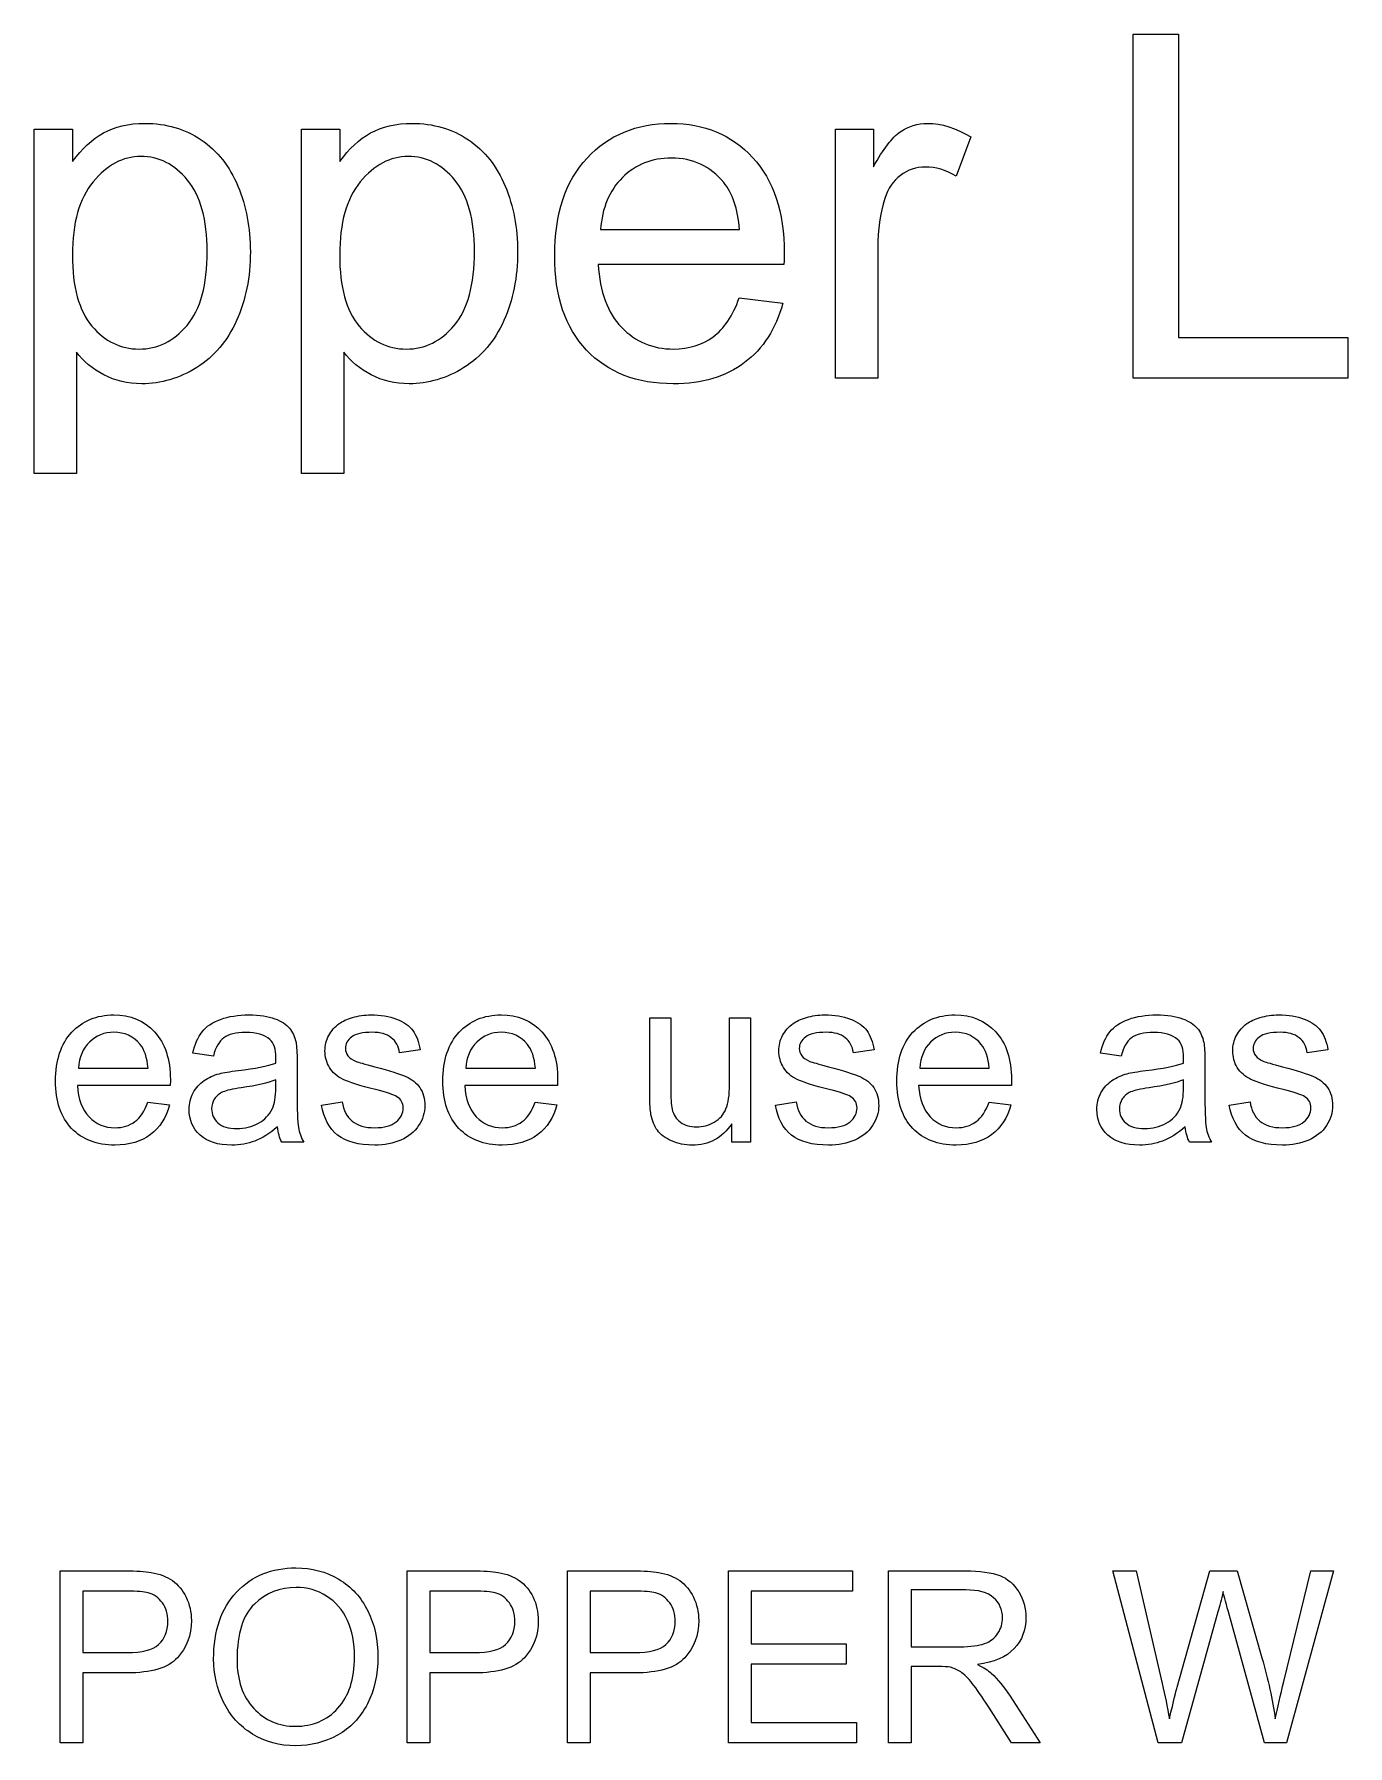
# Model space of a CAD drawing. Extents: x 33 to 401, y 28 to 278.
# Drawn here: x 211.48 to 234.64, y 248.21 to 278.37 of the extents above; entities that cross this region are included whole.
import ezdxf

# ---------------------------------------------------------------- set-up
doc = ezdxf.new("R2010")
doc.units = 0
doc.layers.add('Layer_1', color=7, linetype='CONTINUOUS')

msp = doc.modelspace()

# ---------------------------------------------------------------- linework, layer by layer
at = {"layer": 'Layer_1', "color": 7}
for p, q in [((230.8566, 272.309631), (230.8566, 278.370243)), ((230.8566, 278.370243), (231.65862, 278.370243)), ((231.65862, 278.370243), (231.65862, 273.024833)), ((211.48001, 270.627047), (211.48001, 276.700061)), ((211.48001, 276.700061), (212.158, 276.700061)), ((212.158, 276.700061), (212.158, 276.129553)), ((216.1929, 270.627047), (216.1929, 276.700061)), ((216.1929, 276.700061), (216.87089, 276.700061)), ((216.87089, 276.700061), (216.87089, 276.129553)), ((225.61041, 272.309631), (225.61041, 276.700061)), ((225.61041, 276.700061), (226.28013, 276.700061)), ((226.28013, 276.700061), (226.28013, 276.034468)), ((227.99579, 276.559501), (227.73948, 275.869104)), ((221.46803, 274.926526), (223.91956, 274.926526)), ((221.46803, 274.926526), (221.46803, 274.926526)), ((212.15387, 274.480041), (212.15387, 274.480041)), ((216.86676, 274.480041), (216.86676, 274.480041)), ((226.35455, 274.608199), (226.35455, 272.309631)), ((224.70104, 274.314681), (221.42682, 274.314681)), ((223.91142, 273.723502), (223.91129, 273.723498)), ((223.91129, 273.723498), (224.68024, 273.628418)), ((231.65862, 273.024833), (234.64345, 273.024833)), ((234.64345, 273.024833), (234.64345, 272.309631)), ((212.22415, 272.764384), (212.22415, 270.627047)), ((216.93704, 272.764384), (216.93704, 270.627047)), ((226.35455, 272.309631), (225.61041, 272.309631)), ((234.64345, 272.309631), (230.8566, 272.309631)), ((212.22415, 270.627047), (211.48001, 270.627047)), ((216.93704, 270.627047), (216.1929, 270.627047)), ((222.33312, 259.677883), (222.33312, 261.038007)), ((222.33312, 261.038007), (222.70519, 261.038007)), ((222.70519, 261.038007), (222.70519, 259.82051)), ((223.74074, 259.861855), (223.74074, 261.03801)), ((223.74074, 261.03801), (224.11281, 261.03801)), ((224.11281, 261.03801), (224.11281, 258.842795)), ((214.63939, 260.362076), (214.27559, 260.411686)), ((218.28576, 260.471648), (217.92195, 260.422038)), ((226.2894, 260.471648), (225.9256, 260.422038)), ((230.64678, 260.362076), (230.28298, 260.411686)), ((234.29304, 260.471648), (233.92924, 260.422038)), ((212.26238, 260.151244), (213.48815, 260.151244)), ((212.26238, 260.151244), (212.26238, 260.151244)), ((216.11526, 260.25873), (216.11526, 259.762637)), ((219.09194, 260.151244), (220.31771, 260.151244)), ((219.09194, 260.151244), (219.09194, 260.151244)), ((227.09558, 260.151244), (228.32135, 260.151244)), ((227.09558, 260.151244), (227.09558, 260.151244)), ((232.12266, 260.25873), (232.12266, 259.762637)), ((213.87889, 259.84532), (212.24178, 259.84532)), ((215.73912, 259.808117), (215.73918, 259.944538)), ((220.70845, 259.84532), (219.07134, 259.84532)), ((228.71209, 259.84532), (227.07498, 259.84532)), ((231.74639, 259.808117), (231.74647, 259.944538)), ((213.48408, 259.549731), (213.48401, 259.54973)), ((213.48401, 259.54973), (213.86849, 259.50219)), ((216.54532, 259.498053), (216.91326, 259.555933)), ((216.54533, 259.498054), (216.54532, 259.498053)), ((220.31364, 259.549731), (220.31357, 259.54973)), ((220.31357, 259.54973), (220.69804, 259.50219)), ((224.54897, 259.498053), (224.91691, 259.555933)), ((224.54897, 259.498054), (224.54897, 259.498053)), ((228.31728, 259.549731), (228.31721, 259.54973)), ((228.31721, 259.54973), (228.70168, 259.50219)), ((232.55261, 259.498053), (232.92055, 259.555933)), ((232.55261, 259.498054), (232.55261, 259.498053)), ((215.77005, 259.113581), (215.77018, 259.113581)), ((223.78003, 258.842796), (223.78003, 259.165257)), ((231.77746, 259.113581), (231.77747, 259.113581)), ((216.23306, 258.842796), (215.84445, 258.842796)), ((224.11281, 258.842795), (223.78003, 258.842796)), ((232.24046, 258.842796), (231.85186, 258.842796)), ((211.93785, 248.259464), (211.93785, 251.289769)), ((211.93785, 251.289769), (213.08094, 251.289769)), ((218.05635, 248.259464), (218.05635, 251.289769)), ((218.05635, 251.289769), (219.19943, 251.289769)), ((220.88408, 248.259464), (220.88408, 251.289769)), ((220.88408, 251.289769), (222.02717, 251.289769)), ((223.72008, 248.259464), (223.72008, 251.289769)), ((223.72008, 251.289769), (225.91116, 251.289769)), ((225.91116, 251.289769), (225.91116, 250.932168)), ((226.54575, 248.259464), (226.54575, 251.289769)), ((226.54575, 251.289769), (227.88934, 251.289769)), ((231.30205, 248.259464), (230.49797, 251.289769)), ((230.49797, 251.289769), (230.90931, 251.289769)), ((230.90931, 251.289769), (231.37026, 249.303327)), ((231.63485, 249.243383), (232.21156, 251.289769)), ((232.21156, 251.289769), (232.69525, 251.289769)), ((232.69525, 251.289769), (233.12933, 249.756013)), ((233.51587, 249.342602), (233.99129, 251.289769)), ((234.39437, 251.289769), (233.56341, 248.259464)), ((233.99129, 251.289769), (234.39437, 251.289769)), ((227.90585, 250.954905), (226.94674, 250.954905)), ((226.94674, 250.954905), (226.94676, 249.952383)), ((212.33891, 250.932167), (212.33886, 249.849031)), ((213.11406, 250.932167), (212.33891, 250.932167)), ((218.45741, 250.932167), (218.45736, 249.849031)), ((219.23255, 250.932167), (218.45741, 250.932167)), ((222.06019, 250.932167), (221.28504, 250.932167)), ((221.28504, 250.932167), (221.28509, 249.849031)), ((225.91116, 250.932168), (224.12109, 250.932168)), ((224.12109, 250.932168), (224.12109, 250.00406)), ((232.35415, 250.568366), (231.7113, 248.259464)), ((233.17687, 248.259464), (232.53815, 250.568366)), ((212.33886, 249.849031), (213.12228, 249.849031)), ((218.45736, 249.849031), (219.24077, 249.849031)), ((221.28509, 249.849031), (222.06851, 249.849031)), ((224.12109, 250.00406), (225.79747, 250.00406)), ((225.79747, 250.00406), (225.79747, 249.648526)), ((226.94676, 249.952383), (227.80872, 249.952383)), ((213.11606, 249.491428), (212.33884, 249.491428)), ((212.33884, 249.491428), (212.33884, 248.259462)), ((214.64363, 249.735342), (214.64363, 249.735342)), ((215.05705, 249.729142), (215.05705, 249.729142)), ((219.23456, 249.491428), (218.45735, 249.491428)), ((218.45735, 249.491428), (218.45735, 248.259462)), ((222.06229, 249.491428), (221.28507, 249.491428)), ((221.28507, 249.491428), (221.28507, 248.259462)), ((225.79747, 249.648526), (224.12109, 249.648526)), ((224.12109, 249.648526), (224.12109, 248.617064)), ((227.41184, 249.605125), (226.94676, 249.605125)), ((226.94676, 249.605125), (226.94676, 248.259471)), ((228.71202, 248.259466), (228.31101, 248.889918)), ((228.68929, 249.084221), (229.21639, 248.259466)), ((224.12109, 248.617064), (225.98144, 248.617064)), ((225.98144, 248.617064), (225.98144, 248.259464)), ((212.33884, 248.259462), (211.93785, 248.259464)), ((218.45735, 248.259462), (218.05635, 248.259464)), ((221.28507, 248.259462), (220.88408, 248.259464)), ((225.98144, 248.259464), (223.72008, 248.259464)), ((226.94676, 248.259471), (226.54575, 248.259464)), ((229.21639, 248.259466), (228.71202, 248.259466)), ((231.7113, 248.259464), (231.30205, 248.259464)), ((233.56341, 248.259464), (233.17687, 248.259464))]:
    msp.add_line(p, q, dxfattribs=at)
for points in [[(212.158, 276.129553), (212.317853, 276.352795), (212.498377, 276.519538), (212.69957, 276.629781)], [(212.69957, 276.629781), (212.900763, 276.74278), (213.144677, 276.79928), (213.43131, 276.79928)], [(213.43131, 276.79928), (213.806137, 276.79928), (214.136867, 276.702817), (214.4235, 276.509892)], [(216.87089, 276.129553), (217.030743, 276.352795), (217.211267, 276.519538), (217.41246, 276.629781)], [(217.41246, 276.629781), (217.613653, 276.74278), (217.857567, 276.79928), (218.1442, 276.79928)], [(218.1442, 276.79928), (218.519027, 276.79928), (218.849757, 276.702817), (219.13639, 276.509892)], [(221.22825, 276.187435), (221.60859, 276.595334), (222.10193, 276.799284), (222.70827, 276.799284)], [(222.70827, 276.799284), (223.29531, 276.799284), (223.774867, 276.599468), (224.14694, 276.199837)], [(226.28013, 276.034468), (226.45101, 276.345905), (226.608107, 276.551232), (226.75142, 276.650451)], [(226.75142, 276.650451), (226.897493, 276.74967), (227.057347, 276.79928), (227.23098, 276.79928)], [(227.23098, 276.79928), (227.48178, 276.79928), (227.736717, 276.719354), (227.99579, 276.559501)], [(214.4235, 276.509892), (214.710127, 276.316967), (214.926477, 276.044115), (215.07255, 275.691337)], [(219.13639, 276.509892), (219.423023, 276.316967), (219.639373, 276.044115), (219.78544, 275.691337)], [(213.36103, 276.216369), (213.044083, 276.216369), (212.762963, 276.067541), (212.51767, 275.769885)], [(214.18372, 275.798824), (213.954967, 276.077187), (213.680737, 276.216369), (213.36103, 276.216369)], [(218.07392, 276.216369), (217.756973, 276.216369), (217.475853, 276.067541), (217.23056, 275.769885)], [(218.89661, 275.798824), (218.667857, 276.077187), (218.393627, 276.216369), (218.07392, 276.216369)], [(220.65775, 274.467643), (220.65775, 275.206272), (220.847917, 275.779536), (221.22825, 276.187435)], [(222.71653, 276.187431), (222.374777, 276.187431), (222.086767, 276.073054), (221.8525, 275.844299)], [(223.63844, 275.757483), (223.40142, 276.044115), (223.094117, 276.187431), (222.71653, 276.187431)], [(224.14694, 276.199837), (224.519007, 275.800206), (224.70504, 275.237966), (224.70504, 274.513118)], [(227.19377, 276.030334), (227.031163, 276.030334), (226.885093, 275.980725), (226.75556, 275.881506)], [(227.73948, 275.869104), (227.557573, 275.976591), (227.37567, 276.030334), (227.19377, 276.030334)], [(212.51767, 275.769885), (212.275137, 275.474985), (212.15387, 275.045037), (212.15387, 274.480041)], [(214.53098, 274.542053), (214.53098, 275.101536), (214.415227, 275.52046), (214.18372, 275.798824)], [(215.07255, 275.691337), (215.218623, 275.341315), (215.29166, 274.956842), (215.29166, 274.537919)], [(217.23056, 275.769885), (216.988027, 275.474985), (216.86676, 275.045037), (216.86676, 274.480041)], [(219.24387, 274.542053), (219.24387, 275.101536), (219.128117, 275.52046), (218.89661, 275.798824)], [(219.78544, 275.691337), (219.931513, 275.341315), (220.00455, 274.956842), (220.00455, 274.537919)], [(221.8525, 275.844299), (221.620993, 275.615545), (221.492837, 275.309621), (221.46803, 274.926526)], [(223.91956, 274.926526), (223.886493, 275.29584), (223.792787, 275.572826), (223.63844, 275.757483)], [(226.75556, 275.881506), (226.62602, 275.785043), (226.53369, 275.649996), (226.47857, 275.476363)], [(226.47857, 275.476363), (226.39589, 275.21178), (226.35455, 274.922392), (226.35455, 274.608199)], [(212.15387, 274.480041), (212.15387, 273.915046), (212.268247, 273.4975), (212.497, 273.227405)], [(214.17545, 273.239807), (214.41247, 273.520927), (214.53098, 273.955009), (214.53098, 274.542053)], [(215.29166, 274.537919), (215.29166, 274.088678), (215.210357, 273.683535), (215.04775, 273.322489)], [(216.86676, 274.480041), (216.86676, 273.915046), (216.981137, 273.4975), (217.20989, 273.227405)], [(218.88834, 273.239807), (219.12536, 273.520927), (219.24387, 273.955009), (219.24387, 274.542053)], [(220.00455, 274.537919), (220.00455, 274.088678), (219.923247, 273.683535), (219.76064, 273.322489)], [(224.70504, 274.513118), (224.70504, 274.469018), (224.703707, 274.402872), (224.70104, 274.314681)], [(221.21998, 272.801595), (220.84516, 273.19847), (220.65775, 273.753819), (220.65775, 274.467643)], [(221.42682, 274.314681), (221.454353, 273.832368), (221.59078, 273.463053), (221.8361, 273.206738)], [(223.45254, 273.037239), (223.64546, 273.180555), (223.79842, 273.409309), (223.91142, 273.723502)], [(224.68024, 273.628418), (224.558973, 273.179177), (224.334353, 272.830534), (224.00638, 272.582487)], [(215.04775, 273.322489), (214.887897, 272.964199), (214.65363, 272.688591), (214.34495, 272.495666)], [(219.76064, 273.322489), (219.600787, 272.964199), (219.36652, 272.688591), (219.05784, 272.495666)], [(212.497, 273.227405), (212.725753, 272.95731), (213.00274, 272.822262), (213.32796, 272.822262)], [(213.32796, 272.822262), (213.658687, 272.822262), (213.941183, 272.961444), (214.17545, 273.239807)], [(217.20989, 273.227405), (217.438643, 272.95731), (217.71563, 272.822262), (218.04085, 272.822262)], [(218.04085, 272.822262), (218.371577, 272.822262), (218.654073, 272.961444), (218.88834, 273.239807)], [(221.8361, 273.206738), (222.081387, 272.950423), (222.38731, 272.822266), (222.75387, 272.822266)], [(222.75387, 272.822266), (223.026723, 272.822266), (223.259613, 272.893924), (223.45254, 273.037239)], [(212.70784, 272.367509), (212.51216, 272.47224), (212.35093, 272.604531), (212.22415, 272.764384)], [(217.42073, 272.367509), (217.22505, 272.47224), (217.06382, 272.604531), (216.93704, 272.764384)], [(222.74961, 272.210417), (222.107443, 272.210417), (221.597567, 272.407476), (221.21998, 272.801595)], [(213.37757, 272.210413), (213.129523, 272.210413), (212.90628, 272.262778), (212.70784, 272.367509)], [(214.34495, 272.495666), (214.039023, 272.305497), (213.716563, 272.210413), (213.37757, 272.210413)], [(218.09046, 272.210413), (217.842413, 272.210413), (217.61917, 272.262778), (217.42073, 272.367509)], [(219.05784, 272.495666), (218.751913, 272.305497), (218.429453, 272.210413), (218.09046, 272.210413)], [(224.00638, 272.582487), (223.678407, 272.33444), (223.259483, 272.210417), (222.74961, 272.210417)], [(212.14249, 260.781698), (212.332663, 260.985647), (212.579333, 261.087622), (212.8825, 261.087622)], [(212.8825, 261.087622), (213.17602, 261.087622), (213.4158, 260.987714), (213.60184, 260.787899)], [(214.43888, 260.78789), (214.514673, 260.884353), (214.62423, 260.958078), (214.76755, 261.009065)], [(214.76755, 261.009065), (214.910863, 261.061432), (215.076917, 261.087615), (215.26571, 261.087615)], [(215.26571, 261.087615), (215.453123, 261.087615), (215.605397, 261.065568), (215.72253, 261.021475)], [(215.72253, 261.021475), (215.839663, 260.977375), (215.92579, 260.921564), (215.98091, 260.854043)], [(216.67345, 260.725887), (216.718917, 260.809948), (216.78024, 260.879539), (216.85742, 260.93466)], [(216.85742, 260.93466), (216.915287, 260.97738), (216.993833, 261.013209), (217.09306, 261.042147)], [(217.09306, 261.042147), (217.19366, 261.072467), (217.30115, 261.087627), (217.41553, 261.087627)], [(217.41553, 261.087627), (217.587783, 261.087627), (217.738677, 261.062824), (217.86821, 261.013217)], [(217.86821, 261.013217), (217.999123, 260.96361), (218.095587, 260.896087), (218.1576, 260.810646)], [(218.97205, 260.781698), (219.162223, 260.985647), (219.408893, 261.087622), (219.71206, 261.087622)], [(219.71206, 261.087622), (220.00558, 261.087622), (220.245357, 260.987714), (220.43139, 260.787899)], [(224.6771, 260.725887), (224.722567, 260.809948), (224.78389, 260.879539), (224.86107, 260.93466)], [(224.86107, 260.93466), (224.918937, 260.97738), (224.997483, 261.013209), (225.09671, 261.042147)], [(225.09671, 261.042147), (225.19731, 261.072467), (225.304797, 261.087627), (225.41917, 261.087627)], [(225.41917, 261.087627), (225.591423, 261.087627), (225.74232, 261.062824), (225.87186, 261.013217)], [(225.87186, 261.013217), (226.002773, 260.96361), (226.099237, 260.896087), (226.16125, 260.810646)], [(226.97569, 260.781698), (227.165863, 260.985647), (227.412533, 261.087622), (227.7157, 261.087622)], [(227.7157, 261.087622), (228.00922, 261.087622), (228.248997, 260.987714), (228.43503, 260.787899)], [(230.44628, 260.78789), (230.522073, 260.884353), (230.631627, 260.958078), (230.77494, 261.009065)], [(230.77494, 261.009065), (230.918253, 261.061432), (231.084307, 261.087615), (231.2731, 261.087615)], [(231.2731, 261.087615), (231.460513, 261.087615), (231.612787, 261.065568), (231.72992, 261.021475)], [(231.72992, 261.021475), (231.847053, 260.977375), (231.93318, 260.921564), (231.9883, 260.854043)], [(232.68074, 260.725887), (232.726207, 260.809948), (232.78753, 260.879539), (232.86471, 260.93466)], [(232.86471, 260.93466), (232.922577, 260.97738), (233.001123, 261.013209), (233.10035, 261.042147)], [(233.10035, 261.042147), (233.20095, 261.072467), (233.308437, 261.087627), (233.42281, 261.087627)], [(233.42281, 261.087627), (233.595063, 261.087627), (233.74596, 261.062824), (233.8755, 261.013217)], [(233.8755, 261.013217), (234.006413, 260.96361), (234.102877, 260.896087), (234.16489, 260.810646)], [(211.85724, 259.921802), (211.85724, 260.291117), (211.952323, 260.577749), (212.14249, 260.781698)], [(212.45462, 260.61013), (212.338867, 260.495753), (212.274787, 260.342791), (212.26238, 260.151244)], [(212.88663, 260.781696), (212.715757, 260.781696), (212.571753, 260.724507), (212.45462, 260.61013)], [(213.34759, 260.566722), (213.229077, 260.710038), (213.075423, 260.781696), (212.88663, 260.781696)], [(213.60184, 260.787899), (213.787873, 260.588084), (213.88089, 260.306964), (213.88089, 259.94454)], [(214.27559, 260.411686), (214.308657, 260.567404), (214.363087, 260.692805), (214.43888, 260.78789)], [(214.82336, 260.686604), (214.740673, 260.625971), (214.67935, 260.517795), (214.63939, 260.362076)], [(215.21196, 260.779624), (215.036953, 260.779624), (214.90742, 260.748617), (214.82336, 260.686604)], [(215.63571, 260.653533), (215.540623, 260.737594), (215.399373, 260.779624), (215.21196, 260.779624)], [(215.74113, 260.33314), (215.74113, 260.484724), (215.70599, 260.591522), (215.63571, 260.653533)], [(215.98091, 260.854043), (216.036043, 260.787896), (216.074627, 260.703836), (216.09666, 260.601862)], [(216.60735, 260.455103), (216.60735, 260.552944), (216.629383, 260.643205), (216.67345, 260.725887)], [(217.07653, 260.696951), (217.00349, 260.640451), (216.96697, 260.574305), (216.96697, 260.498513)], [(217.4424, 260.781701), (217.27152, 260.781701), (217.149563, 260.753451), (217.07653, 260.696951)], [(217.77726, 260.686621), (217.698713, 260.750008), (217.587093, 260.781701), (217.4424, 260.781701)], [(217.92195, 260.422038), (217.905417, 260.535037), (217.857187, 260.623232), (217.77726, 260.686621)], [(218.1576, 260.810646), (218.2196, 260.726585), (218.26232, 260.613586), (218.28576, 260.471648)], [(218.6868, 259.921802), (218.6868, 260.291117), (218.781883, 260.577749), (218.97205, 260.781698)], [(219.28418, 260.61013), (219.16842, 260.495753), (219.10434, 260.342791), (219.09194, 260.151244)], [(219.71619, 260.781696), (219.545317, 260.781696), (219.401313, 260.724507), (219.28418, 260.61013)], [(220.17715, 260.566722), (220.058637, 260.710038), (219.904983, 260.781696), (219.71619, 260.781696)], [(220.43139, 260.787899), (220.61743, 260.588084), (220.71045, 260.306964), (220.71045, 259.94454)], [(224.611, 260.455103), (224.611, 260.552944), (224.633033, 260.643205), (224.6771, 260.725887)], [(225.08018, 260.696951), (225.00714, 260.640451), (224.97062, 260.574305), (224.97062, 260.498513)], [(225.44604, 260.781701), (225.275167, 260.781701), (225.153213, 260.753451), (225.08018, 260.696951)], [(225.78091, 260.686621), (225.702363, 260.750008), (225.59074, 260.781701), (225.44604, 260.781701)], [(225.9256, 260.422038), (225.909067, 260.535037), (225.860837, 260.623232), (225.78091, 260.686621)], [(226.16125, 260.810646), (226.22325, 260.726585), (226.265967, 260.613586), (226.2894, 260.471648)], [(226.69044, 259.921802), (226.69044, 260.291117), (226.785523, 260.577749), (226.97569, 260.781698)], [(227.28782, 260.61013), (227.17206, 260.495753), (227.10798, 260.342791), (227.09558, 260.151244)], [(227.71983, 260.781696), (227.548957, 260.781696), (227.404953, 260.724507), (227.28782, 260.61013)], [(228.18079, 260.566722), (228.062277, 260.710038), (227.908623, 260.781696), (227.71983, 260.781696)], [(228.43503, 260.787899), (228.62107, 260.588084), (228.71409, 260.306964), (228.71409, 259.94454)], [(230.28298, 260.411686), (230.316047, 260.567404), (230.37048, 260.692805), (230.44628, 260.78789)], [(230.83075, 260.686604), (230.74807, 260.625971), (230.686747, 260.517795), (230.64678, 260.362076)], [(231.21936, 260.779624), (231.044347, 260.779624), (230.91481, 260.748617), (230.83075, 260.686604)], [(231.6431, 260.653533), (231.54802, 260.737594), (231.406773, 260.779624), (231.21936, 260.779624)], [(231.74852, 260.33314), (231.74852, 260.484724), (231.71338, 260.591522), (231.6431, 260.653533)], [(231.9883, 260.854043), (232.043433, 260.787896), (232.08202, 260.703836), (232.10406, 260.601862)], [(232.61464, 260.455103), (232.61464, 260.552944), (232.636673, 260.643205), (232.68074, 260.725887)], [(233.08381, 260.696951), (233.010777, 260.640451), (232.97426, 260.574305), (232.97426, 260.498513)], [(233.44968, 260.781701), (233.278807, 260.781701), (233.15685, 260.753451), (233.08381, 260.696951)], [(233.78455, 260.686621), (233.705997, 260.750008), (233.594373, 260.781701), (233.44968, 260.781701)], [(233.92924, 260.422038), (233.912707, 260.535037), (233.864477, 260.623232), (233.78455, 260.686621)], [(234.16489, 260.810646), (234.22689, 260.726585), (234.269607, 260.613586), (234.29304, 260.471648)], [(213.48815, 260.151244), (213.471617, 260.335901), (213.424763, 260.474393), (213.34759, 260.566722)], [(215.73913, 260.23599), (215.740463, 260.286977), (215.74113, 260.31936), (215.74113, 260.33314)], [(216.09666, 260.601862), (216.10906, 260.538475), (216.11526, 260.424098), (216.11526, 260.25873)], [(216.68795, 260.159514), (216.634217, 260.249086), (216.60735, 260.347616), (216.60735, 260.455103)], [(216.96697, 260.498513), (216.96697, 260.45028), (216.982137, 260.406872), (217.01247, 260.368289)], [(217.01247, 260.368289), (217.042803, 260.328329), (217.090347, 260.295256), (217.1551, 260.269069)], [(220.31771, 260.151244), (220.301177, 260.335901), (220.254323, 260.474393), (220.17715, 260.566722)], [(224.6916, 260.159514), (224.637867, 260.249086), (224.611, 260.347616), (224.611, 260.455103)], [(224.97062, 260.498513), (224.97062, 260.45028), (224.985787, 260.406872), (225.01612, 260.368289)], [(225.01612, 260.368289), (225.046453, 260.328329), (225.093993, 260.295256), (225.15874, 260.269069)], [(228.32135, 260.151244), (228.304817, 260.335901), (228.257963, 260.474393), (228.18079, 260.566722)], [(231.74652, 260.23599), (231.747853, 260.286977), (231.74852, 260.31936), (231.74852, 260.33314)], [(232.10406, 260.601862), (232.11646, 260.538475), (232.12266, 260.424098), (232.12266, 260.25873)], [(232.69524, 260.159514), (232.641507, 260.249086), (232.61464, 260.347616), (232.61464, 260.455103)], [(232.97426, 260.498513), (232.97426, 260.45028), (232.989427, 260.406872), (233.01976, 260.368289)], [(233.01976, 260.368289), (233.050093, 260.328329), (233.097633, 260.295256), (233.16238, 260.269069)], [(214.47616, 259.930065), (214.556087, 259.983812), (214.64566, 260.024464), (214.74488, 260.052022)], [(214.74488, 260.052022), (214.817913, 260.071315), (214.928157, 260.089919), (215.07561, 260.107832)], [(215.07561, 260.107832), (215.376023, 260.143659), (215.597197, 260.186378), (215.73913, 260.23599)], [(216.92773, 259.950741), (216.822997, 260.001728), (216.74307, 260.071319), (216.68795, 260.159514)], [(217.1551, 260.269069), (217.1923, 260.255289), (217.301853, 260.223592), (217.48376, 260.173979)], [(217.48376, 260.173979), (217.746967, 260.103699), (217.930247, 260.045821), (218.0336, 260.000346)], [(224.93138, 259.950741), (224.826647, 260.001728), (224.74672, 260.071319), (224.6916, 260.159514)], [(225.15874, 260.269069), (225.19594, 260.255289), (225.305497, 260.223592), (225.48741, 260.173979)], [(225.48741, 260.173979), (225.75061, 260.103699), (225.933887, 260.045821), (226.03724, 260.000346)], [(230.48354, 259.930065), (230.563467, 259.983812), (230.65304, 260.024464), (230.75226, 260.052022)], [(230.75226, 260.052022), (230.8253, 260.071315), (230.935543, 260.089919), (231.08299, 260.107832)], [(231.08299, 260.107832), (231.383403, 260.143659), (231.60458, 260.186378), (231.74652, 260.23599)], [(232.93502, 259.950741), (232.830287, 260.001728), (232.75036, 260.071319), (232.69524, 260.159514)], [(233.16238, 260.269069), (233.19958, 260.255289), (233.309133, 260.223592), (233.49104, 260.173979)], [(233.49104, 260.173979), (233.754247, 260.103699), (233.937527, 260.045821), (234.04088, 260.000346)], [(212.13836, 259.088778), (211.950947, 259.287215), (211.85724, 259.56489), (211.85724, 259.921802)], [(212.24178, 259.84532), (212.25558, 259.604163), (212.323793, 259.419506), (212.44642, 259.291349)], [(213.88089, 259.94454), (213.88089, 259.922493), (213.880223, 259.88942), (213.87889, 259.84532)], [(214.21162, 259.421569), (214.21162, 259.529056), (214.23572, 259.626897), (214.28392, 259.715091)], [(214.28392, 259.715091), (214.33352, 259.804664), (214.3976, 259.876322), (214.47616, 259.930065)], [(214.80694, 259.729568), (214.74354, 259.702008), (214.69462, 259.661356), (214.66018, 259.607611)], [(215.13147, 259.803978), (214.978503, 259.781931), (214.870327, 259.757128), (214.80694, 259.729568)], [(215.73918, 259.944538), (215.604133, 259.889418), (215.401563, 259.842565), (215.13147, 259.803978)], [(215.67922, 259.436047), (215.719153, 259.520107), (215.73912, 259.64413), (215.73912, 259.808117)], [(216.11526, 259.762637), (216.11526, 259.416749), (216.122827, 259.197641), (216.13796, 259.105313)], [(217.49617, 259.772974), (217.223317, 259.841876), (217.033837, 259.901132), (216.92773, 259.950741)], [(217.87651, 259.646884), (217.82551, 259.679957), (217.69873, 259.721987), (217.49617, 259.772974)], [(218.0336, 260.000346), (218.138327, 259.956246), (218.22032, 259.891478), (218.27958, 259.806043)], [(218.27958, 259.806043), (218.338847, 259.720604), (218.36848, 259.614495), (218.36848, 259.487716)], [(218.96792, 259.088778), (218.780507, 259.287215), (218.6868, 259.56489), (218.6868, 259.921802)], [(219.07134, 259.84532), (219.08514, 259.604163), (219.153353, 259.419506), (219.27598, 259.291349)], [(220.71045, 259.94454), (220.71045, 259.922493), (220.709783, 259.88942), (220.70845, 259.84532)], [(222.70519, 259.82051), (222.70519, 259.626207), (222.712757, 259.495293), (222.72789, 259.42777)], [(223.67874, 259.431907), (223.720073, 259.531126), (223.74074, 259.674442), (223.74074, 259.861855)], [(225.49982, 259.772974), (225.226967, 259.841876), (225.037487, 259.901132), (224.93138, 259.950741)], [(225.88016, 259.646884), (225.82916, 259.679957), (225.70238, 259.721987), (225.49982, 259.772974)], [(226.03724, 260.000346), (226.141973, 259.956246), (226.223967, 259.891478), (226.28322, 259.806043)], [(226.28322, 259.806043), (226.342487, 259.720604), (226.37212, 259.614495), (226.37212, 259.487716)], [(226.97156, 259.088778), (226.784147, 259.287215), (226.69044, 259.56489), (226.69044, 259.921802)], [(227.07498, 259.84532), (227.08878, 259.604163), (227.156993, 259.419506), (227.27962, 259.291349)], [(228.71409, 259.94454), (228.71409, 259.922493), (228.713423, 259.88942), (228.71209, 259.84532)], [(230.21891, 259.421569), (230.21891, 259.529056), (230.243043, 259.626897), (230.29131, 259.715091)], [(230.29131, 259.715091), (230.34091, 259.804664), (230.404987, 259.876322), (230.48354, 259.930065)], [(230.81422, 259.729568), (230.75082, 259.702008), (230.7019, 259.661356), (230.66746, 259.607611)], [(231.13875, 259.803978), (230.98579, 259.781931), (230.877613, 259.757128), (230.81422, 259.729568)], [(231.74647, 259.944538), (231.611417, 259.889418), (231.408843, 259.842565), (231.13875, 259.803978)], [(231.68649, 259.436047), (231.726423, 259.520107), (231.74639, 259.64413), (231.74639, 259.808117)], [(232.12266, 259.762637), (232.12266, 259.416749), (232.130227, 259.197641), (232.14536, 259.105313)], [(233.50346, 259.772974), (233.230607, 259.841876), (233.041127, 259.901132), (232.93502, 259.950741)], [(233.8838, 259.646884), (233.8328, 259.679957), (233.70602, 259.721987), (233.50346, 259.772974)], [(234.04088, 260.000346), (234.145613, 259.956246), (234.227607, 259.891478), (234.28686, 259.806043)], [(234.28686, 259.806043), (234.346127, 259.720604), (234.37576, 259.614495), (234.37576, 259.487716)], [(213.25464, 259.206599), (213.3511, 259.278257), (213.42758, 259.392634), (213.48408, 259.549731)], [(213.86849, 259.50219), (213.807823, 259.277569), (213.695513, 259.103247), (213.53156, 258.979224)], [(214.40592, 258.968884), (214.276387, 259.087395), (214.21162, 259.23829), (214.21162, 259.421569)], [(214.66018, 259.607611), (214.625713, 259.555244), (214.60848, 259.496678), (214.60848, 259.431912)], [(214.60848, 259.431912), (214.60848, 259.332693), (214.645687, 259.250011), (214.7201, 259.183865)], [(215.43324, 259.177665), (215.54486, 259.241052), (215.626853, 259.327179), (215.67922, 259.436047)], [(216.83059, 258.970955), (216.681763, 259.089466), (216.586677, 259.265166), (216.54533, 259.498054)], [(216.91326, 259.555933), (216.933927, 259.408483), (216.991117, 259.295484), (217.08483, 259.216936)], [(217.86204, 259.202466), (217.94472, 259.272746), (217.98606, 259.354739), (217.98606, 259.448446)], [(217.98606, 259.448446), (217.98606, 259.532507), (217.949543, 259.598653), (217.87651, 259.646884)], [(218.36848, 259.487716), (218.36848, 259.363693), (218.331963, 259.246559), (218.25893, 259.136316)], [(220.0842, 259.206599), (220.18066, 259.278257), (220.25714, 259.392634), (220.31364, 259.549731)], [(220.69804, 259.50219), (220.63744, 259.277569), (220.52513, 259.103247), (220.36111, 258.979224)], [(222.35582, 259.330618), (222.340687, 259.403654), (222.33312, 259.519409), (222.33312, 259.677883)], [(222.72789, 259.42777), (222.75129, 259.329929), (222.8009, 259.252758), (222.87672, 259.196259)], [(223.47203, 259.198329), (223.569877, 259.256209), (223.63878, 259.334068), (223.67874, 259.431907)], [(224.83423, 258.970955), (224.685397, 259.089466), (224.59031, 259.265166), (224.54897, 259.498054)], [(224.91691, 259.555933), (224.937577, 259.408483), (224.994763, 259.295484), (225.08847, 259.216936)], [(225.86569, 259.202466), (225.94837, 259.272746), (225.98971, 259.354739), (225.98971, 259.448446)], [(225.98971, 259.448446), (225.98971, 259.532507), (225.953193, 259.598653), (225.88016, 259.646884)], [(226.37212, 259.487716), (226.37212, 259.363693), (226.3356, 259.246559), (226.26256, 259.136316)], [(228.08784, 259.206599), (228.1843, 259.278257), (228.26078, 259.392634), (228.31728, 259.549731)], [(228.70168, 259.50219), (228.641013, 259.277569), (228.528703, 259.103247), (228.36475, 258.979224)], [(230.41321, 258.968884), (230.283677, 259.087395), (230.21891, 259.23829), (230.21891, 259.421569)], [(230.66746, 259.607611), (230.632993, 259.555244), (230.61576, 259.496678), (230.61576, 259.431912)], [(230.61576, 259.431912), (230.61576, 259.332693), (230.652967, 259.250011), (230.72738, 259.183865)], [(231.44051, 259.177665), (231.55213, 259.241052), (231.634123, 259.327179), (231.68649, 259.436047)], [(232.83786, 258.970955), (232.689033, 259.089466), (232.59395, 259.265166), (232.55261, 259.498054)], [(232.92055, 259.555933), (232.941217, 259.408483), (232.998403, 259.295484), (233.09211, 259.216936)], [(233.86933, 259.202466), (233.95201, 259.272746), (233.99335, 259.354739), (233.99335, 259.448446)], [(233.99335, 259.448446), (233.99335, 259.532507), (233.956833, 259.598653), (233.8838, 259.646884)], [(234.37576, 259.487716), (234.37576, 259.363693), (234.33924, 259.246559), (234.2662, 259.136316)], [(212.44642, 259.291349), (212.569067, 259.163191), (212.72203, 259.099112), (212.90531, 259.099112)], [(212.90531, 259.099112), (213.041737, 259.099112), (213.15818, 259.134941), (213.25464, 259.206599)], [(214.7201, 259.183865), (214.795893, 259.117718), (214.906137, 259.084645), (215.05083, 259.084645)], [(215.05083, 259.084645), (215.19415, 259.084645), (215.32162, 259.115652), (215.43324, 259.177665)], [(215.77018, 259.113581), (215.632373, 258.996448), (215.499393, 258.913765), (215.37124, 258.865534)], [(215.84445, 258.842796), (215.80585, 258.919967), (215.78105, 259.010228), (215.77005, 259.113581)], [(216.13796, 259.105313), (216.154493, 259.014362), (216.186193, 258.926857), (216.23306, 258.842796)], [(217.08483, 259.216936), (217.17991, 259.138387), (217.3122, 259.099113), (217.4817, 259.099113)], [(217.4817, 259.099113), (217.65258, 259.099113), (217.77936, 259.133564), (217.86204, 259.202466)], [(218.25893, 259.136316), (218.18727, 259.027451), (218.083227, 258.942702), (217.9468, 258.882068)], [(219.27598, 259.291349), (219.398627, 259.163191), (219.55159, 259.099112), (219.73487, 259.099112)], [(219.73487, 259.099112), (219.87129, 259.099112), (219.987733, 259.134941), (220.0842, 259.206599)], [(222.46951, 259.053632), (222.415777, 259.129424), (222.37788, 259.221753), (222.35582, 259.330618)], [(222.87672, 259.196259), (222.952513, 259.141139), (223.04622, 259.113579), (223.15784, 259.113579)], [(223.78003, 259.165257), (223.60915, 258.91721), (223.37695, 258.793187), (223.08343, 258.793187)], [(223.15784, 259.113579), (223.26946, 259.113579), (223.37419, 259.141829), (223.47203, 259.198329)], [(225.08847, 259.216936), (225.183557, 259.138387), (225.31585, 259.099113), (225.48535, 259.099113)], [(225.48535, 259.099113), (225.656223, 259.099113), (225.783003, 259.133564), (225.86569, 259.202466)], [(226.26256, 259.136316), (226.1909, 259.027451), (226.08686, 258.942702), (225.95044, 258.882068)], [(227.27962, 259.291349), (227.402267, 259.163191), (227.55523, 259.099112), (227.73851, 259.099112)], [(227.73851, 259.099112), (227.87493, 259.099112), (227.991373, 259.134941), (228.08784, 259.206599)], [(230.72738, 259.183865), (230.803167, 259.117718), (230.91341, 259.084645), (231.05811, 259.084645)], [(231.05811, 259.084645), (231.201423, 259.084645), (231.32889, 259.115652), (231.44051, 259.177665)], [(231.77747, 259.113581), (231.63967, 258.996448), (231.50669, 258.913765), (231.37853, 258.865534)], [(231.85186, 258.842796), (231.81326, 258.919967), (231.78846, 259.010228), (231.77746, 259.113581)], [(232.14536, 259.105313), (232.161893, 259.014362), (232.193593, 258.926857), (232.24046, 258.842796)], [(233.09211, 259.216936), (233.187197, 259.138387), (233.31949, 259.099113), (233.48899, 259.099113)], [(233.48899, 259.099113), (233.659863, 259.099113), (233.786643, 259.133564), (233.86933, 259.202466)], [(234.2662, 259.136316), (234.19454, 259.027451), (234.0905, 258.942702), (233.95408, 258.882068)], [(212.90317, 258.793189), (212.58209, 258.793189), (212.327153, 258.891719), (212.13836, 259.088778)], [(213.53156, 258.979224), (213.367573, 258.855201), (213.15811, 258.793189), (212.90317, 258.793189)], [(214.96196, 258.793184), (214.7208, 258.793184), (214.535453, 258.851751), (214.40592, 258.968884)], [(215.37124, 258.865534), (215.24446, 258.817301), (215.108033, 258.793184), (214.96196, 258.793184)], [(217.48378, 258.793188), (217.198527, 258.793188), (216.980797, 258.852444), (216.83059, 258.970955)], [(217.9468, 258.882068), (217.810373, 258.822815), (217.656033, 258.793188), (217.48378, 258.793188)], [(219.73273, 258.793189), (219.411643, 258.793189), (219.156707, 258.891719), (218.96792, 259.088778)], [(220.36111, 258.979224), (220.197123, 258.855201), (219.987663, 258.793189), (219.73273, 258.793189)], [(222.71963, 258.867597), (222.608003, 258.917204), (222.52463, 258.979215), (222.46951, 259.053632)], [(223.08343, 258.793187), (222.95389, 258.793187), (222.832623, 258.81799), (222.71963, 258.867597)], [(225.48742, 258.793188), (225.20216, 258.793188), (224.98443, 258.852444), (224.83423, 258.970955)], [(225.95044, 258.882068), (225.814013, 258.822815), (225.659673, 258.793188), (225.48742, 258.793188)], [(227.73637, 258.793189), (227.415283, 258.793189), (227.160347, 258.891719), (226.97156, 259.088778)], [(228.36475, 258.979224), (228.200763, 258.855201), (227.991303, 258.793189), (227.73637, 258.793189)], [(230.96925, 258.793184), (230.728097, 258.793184), (230.54275, 258.851751), (230.41321, 258.968884)], [(231.37853, 258.865534), (231.25175, 258.817301), (231.115323, 258.793184), (230.96925, 258.793184)], [(233.49105, 258.793188), (233.205797, 258.793188), (232.988067, 258.852444), (232.83786, 258.970955)], [(233.95408, 258.882068), (233.817653, 258.822815), (233.66331, 258.793188), (233.49105, 258.793188)], [(213.08094, 251.289769), (213.282133, 251.289769), (213.435783, 251.280122), (213.54189, 251.260829)], [(213.54189, 251.260829), (213.690717, 251.236022), (213.81543, 251.18848), (213.91603, 251.118202)], [(215.04878, 250.915632), (215.318873, 251.200886), (215.667517, 251.343513), (216.09471, 251.343513)], [(216.09471, 251.343513), (216.37445, 251.343513), (216.62663, 251.276678), (216.85125, 251.143008)], [(219.19943, 251.289769), (219.400623, 251.289769), (219.554273, 251.280122), (219.66038, 251.260829)], [(219.66038, 251.260829), (219.809213, 251.236022), (219.933927, 251.18848), (220.03452, 251.118202)], [(222.02717, 251.289769), (222.228363, 251.289769), (222.382013, 251.280122), (222.48812, 251.260829)], [(222.48812, 251.260829), (222.636947, 251.236022), (222.76166, 251.18848), (222.86226, 251.118202)], [(227.88934, 251.289769), (228.159433, 251.289769), (228.36476, 251.262209), (228.50532, 251.207089)], [(213.91603, 251.118202), (214.016623, 251.0493), (214.097237, 250.952148), (214.15787, 250.826747)], [(216.09678, 250.998315), (215.8129, 250.998315), (215.568297, 250.900474), (215.36297, 250.704793)], [(216.63628, 250.845353), (216.476427, 250.947328), (216.296593, 250.998315), (216.09678, 250.998315)], [(216.85125, 251.143008), (217.07587, 251.009339), (217.246747, 250.822615), (217.36388, 250.582836)], [(220.03452, 251.118202), (220.13512, 251.0493), (220.215737, 250.952148), (220.27637, 250.826747)], [(222.86226, 251.118202), (222.962853, 251.0493), (223.043467, 250.952148), (223.1041, 250.826747)], [(228.39781, 250.816412), (228.294457, 250.908741), (228.13047, 250.954905), (227.90585, 250.954905)], [(228.50532, 251.207089), (228.64588, 251.153342), (228.75819, 251.057569), (228.84225, 250.919768)], [(213.4882, 250.905297), (213.420673, 250.92321), (213.29596, 250.932167), (213.11406, 250.932167)], [(213.74038, 250.725463), (213.67698, 250.816414), (213.59292, 250.876358), (213.4882, 250.905297)], [(213.83748, 250.400935), (213.83748, 250.527714), (213.805113, 250.63589), (213.74038, 250.725463)], [(214.15787, 250.826747), (214.21987, 250.701345), (214.25087, 250.563541), (214.25087, 250.413335)], [(214.64363, 249.735342), (214.64363, 250.238326), (214.77868, 250.631756), (215.04878, 250.915632)], [(215.36297, 250.704793), (215.159023, 250.51049), (215.05705, 250.185273), (215.05705, 249.729142)], [(217.00215, 250.417472), (216.919463, 250.602129), (216.797507, 250.744756), (216.63628, 250.845353)], [(219.60669, 250.905297), (219.539163, 250.92321), (219.41445, 250.932167), (219.23255, 250.932167)], [(219.85887, 250.725463), (219.79547, 250.816414), (219.71141, 250.876358), (219.60669, 250.905297)], [(219.95597, 250.400935), (219.95597, 250.527714), (219.923603, 250.63589), (219.85887, 250.725463)], [(220.27637, 250.826747), (220.33837, 250.701345), (220.36937, 250.563541), (220.36937, 250.413335)], [(222.43433, 250.905297), (222.366803, 250.92321), (222.24209, 250.932167), (222.06019, 250.932167)], [(222.68651, 250.725463), (222.62311, 250.816414), (222.53905, 250.876358), (222.43433, 250.905297)], [(222.78371, 250.400935), (222.78371, 250.527714), (222.75131, 250.63589), (222.68651, 250.725463)], [(223.1041, 250.826747), (223.1661, 250.701345), (223.1971, 250.563541), (223.1971, 250.413335)], [(228.55491, 250.462946), (228.55491, 250.606261), (228.502543, 250.724083), (228.39781, 250.816412)], [(228.84225, 250.919768), (228.92631, 250.781964), (228.96834, 250.629691), (228.96834, 250.462949)], [(232.44305, 250.9239), (232.411317, 250.784718), (232.381683, 250.666207), (232.35415, 250.568366)], [(232.53815, 250.568366), (232.484417, 250.761291), (232.452717, 250.879803), (232.44305, 250.9239)], [(213.67418, 249.993725), (213.783047, 250.090188), (213.83748, 250.225924), (213.83748, 250.400935)], [(214.25087, 250.413335), (214.25087, 250.155642), (214.168877, 249.937223), (214.00489, 249.758078)], [(217.12824, 249.77255), (217.12824, 250.019219), (217.08621, 250.234193), (217.00215, 250.417472)], [(217.36388, 250.582836), (217.482393, 250.344435), (217.54165, 250.073651), (217.54165, 249.770482)], [(219.79267, 249.993725), (219.901537, 250.090188), (219.95597, 250.225924), (219.95597, 250.400935)], [(220.36937, 250.413335), (220.36937, 250.155642), (220.287377, 249.937223), (220.12339, 249.758078)], [(222.62041, 249.993725), (222.729277, 250.090188), (222.78371, 250.225924), (222.78371, 250.400935)], [(223.1971, 250.413335), (223.1971, 250.155642), (223.115107, 249.937223), (222.95112, 249.758078)], [(228.47431, 250.190094), (228.528043, 250.274154), (228.55491, 250.365105), (228.55491, 250.462946)], [(228.96834, 250.462949), (228.96834, 250.247975), (228.89875, 250.066763), (228.75957, 249.919312)], [(228.23867, 250.008193), (228.342023, 250.04678), (228.42057, 250.107413), (228.47431, 250.190094)], [(214.00489, 249.758078), (213.840903, 249.580311), (213.544627, 249.491428), (213.11606, 249.491428)], [(213.12228, 249.849031), (213.381353, 249.849031), (213.56532, 249.897262), (213.67418, 249.993725)], [(216.83471, 248.869246), (217.030397, 249.081464), (217.12824, 249.382565), (217.12824, 249.77255)], [(217.54165, 249.770482), (217.54165, 249.46318), (217.479637, 249.188262), (217.35561, 248.945727)], [(220.12339, 249.758078), (219.959403, 249.580311), (219.663127, 249.491428), (219.23456, 249.491428)], [(219.24077, 249.849031), (219.499843, 249.849031), (219.68381, 249.897262), (219.79267, 249.993725)], [(222.95112, 249.758078), (222.787133, 249.580311), (222.490857, 249.491428), (222.06229, 249.491428)], [(222.06851, 249.849031), (222.327577, 249.849031), (222.511543, 249.897262), (222.62041, 249.993725)], [(227.80872, 249.952383), (227.992, 249.952383), (228.135317, 249.970986), (228.23867, 250.008193)], [(228.75957, 249.919312), (228.620383, 249.771862), (228.405407, 249.678156), (228.11464, 249.638193)], [(233.12933, 249.756013), (233.238197, 249.375674), (233.316743, 249.018073), (233.36497, 248.68321)], [(214.81727, 248.978799), (214.70151, 249.2172), (214.64363, 249.469381), (214.64363, 249.735342)], [(215.05705, 249.729142), (215.05705, 249.363962), (215.15489, 249.075952), (215.35057, 248.865112)], [(227.63509, 249.590655), (227.589623, 249.600302), (227.515207, 249.605125), (227.41184, 249.605125)], [(227.81699, 249.510035), (227.757723, 249.548622), (227.69709, 249.575495), (227.63509, 249.590655)], [(228.02163, 249.307464), (227.945837, 249.403927), (227.877623, 249.47145), (227.81699, 249.510035)], [(228.11464, 249.638193), (228.220753, 249.587206), (228.30137, 249.536908), (228.35649, 249.487298)], [(228.35649, 249.487298), (228.473623, 249.379811), (228.584557, 249.245452), (228.68929, 249.084221)], [(228.31101, 248.889918), (228.193877, 249.071819), (228.097417, 249.211001), (228.02163, 249.307464)], [(231.37026, 249.303327), (231.41986, 249.095244), (231.46258, 248.888538), (231.49842, 248.68321)], [(231.49842, 248.68321), (231.575593, 249.007049), (231.62107, 249.193774), (231.63485, 249.243383)], [(233.36497, 248.68321), (233.40357, 248.874757), (233.45387, 249.094555), (233.51587, 249.342602)], [(215.32783, 248.414493), (215.10321, 248.552297), (214.933023, 248.740399), (214.81727, 248.978799)], [(215.35057, 248.865112), (215.54763, 248.655651), (215.794297, 248.55092), (216.09057, 248.55092)], [(216.09057, 248.55092), (216.392363, 248.55092), (216.64041, 248.657029), (216.83471, 248.869246)], [(217.35561, 248.945727), (217.23159, 248.703192), (217.05589, 248.519223), (216.82851, 248.393822)], [(216.09264, 248.207787), (215.807387, 248.207787), (215.55245, 248.276689), (215.32783, 248.414493)], [(216.82851, 248.393822), (216.601137, 248.269799), (216.355847, 248.207787), (216.09264, 248.207787)]]:
    msp.add_open_spline(points, degree=3, dxfattribs=at)

doc.saveas('drawing.dxf')
